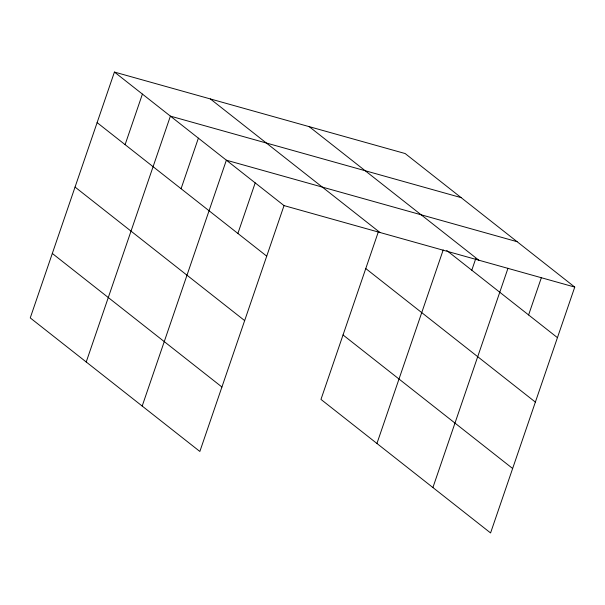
<?xml version="1.0" encoding="UTF-8"?>
<svg xmlns="http://www.w3.org/2000/svg" width="605" height="605" viewBox="0 0 605 605"><rect width="100%" height="100%" fill="white"/><g stroke="black" fill="none" stroke-linecap="round" stroke-linejoin="round"><path stroke-width="0.91" d="M114.428 72.055L30.25 317.912L199.854 451.459L284.032 205.594L114.428 72.055L405.146 153.541L574.75 287.088L490.572 532.944L320.968 399.406L378.465 231.473M125.099 144.655L142.409 94.093M86.22 361.987L170.398 116.122L461.116 197.616M181.069 188.722L198.379 138.159M142.19 406.053L226.368 160.196L517.086 241.682M237.886 233.454L255.197 182.892M376.938 443.473L443.2 249.941M471.787 270.208L475.734 258.675M432.908 487.539L507.973 268.295M528.604 314.948L541.362 277.687M284.032 205.594L574.75 287.088M309.208 126.657L478.812 260.195M446.747 250.493L557.439 337.651M210.366 98.948L379.97 232.486M365.768 268.552L535.372 402.098M97.118 122.618L266.722 256.157M343.035 334.958L512.639 468.497M75.05 187.066L244.654 320.605M52.317 253.465L221.922 387.011"/></g></svg>
